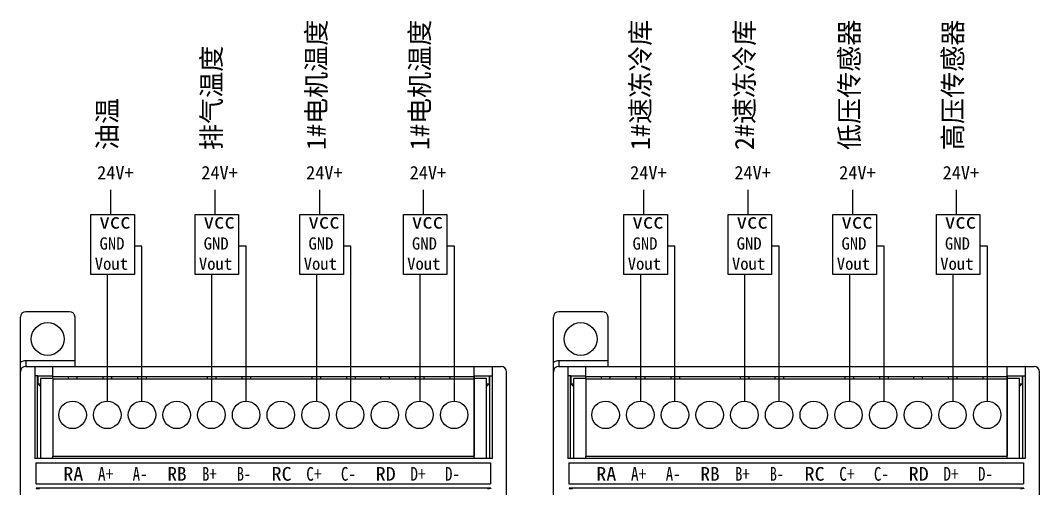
# Model space of a CAD drawing. Extents: x 375 to 979, y 140 to 363.
# Drawn here: x 751.3 to 900.5, y 271.5 to 340.1 of the extents above; entities that cross this region are included whole.
import ezdxf
from ezdxf.enums import TextEntityAlignment as Align

# ---------------------------------------------------------------- set-up
doc = ezdxf.new("R2010")
doc.units = 0
doc.header["$LTSCALE"] = 47.498
doc.header["$MEASUREMENT"] = 0
doc.layers.get('0').update_dxf_attribs({"linetype": 'CONTINUOUS'})
doc.layers.add('文本', color=7, linetype='CONTINUOUS', lineweight=25)

msp = doc.modelspace()

# ---------------------------------------------------------------- linework, layer by layer
for p, q in [((764.51, 311.68), (764.51, 315.27)), ((779.76, 311.68), (779.76, 315.27)), ((795.11, 311.68), (795.11, 315.27)), ((810.26, 311.68), (810.26, 315.27)), ((842.56, 311.68), (842.56, 315.27)), ((857.82, 311.68), (857.82, 315.27)), ((873.17, 311.68), (873.17, 315.27)), ((888.32, 311.68), (888.32, 315.27)), ((764.03, 284.32), (764.03, 302.88)), ((779.29, 284.32), (779.29, 302.88)), ((794.64, 284.32), (794.64, 302.88)), ((809.79, 284.32), (809.79, 302.88)), ((842.09, 284.32), (842.09, 302.88)), ((857.34, 284.32), (857.34, 302.88)), ((872.69, 284.32), (872.69, 302.88)), ((887.84, 284.32), (887.84, 302.88))]:
    msp.add_line(p, q)
at = {"color": 7}
for p, q in [((758.45, 297.42), (752.05, 297.42)), ((836.5, 297.42), (830.1, 297.42)), ((751.25, 210.22), (751.25, 296.62)), ((759.25, 289.42), (759.25, 296.62)), ((829.3, 210.22), (829.3, 296.62)), ((837.3, 289.42), (837.3, 296.62)), ((759.25, 290.22), (752.05, 290.22)), ((752.05, 290.22), (752.05, 289.42)), ((837.3, 290.22), (830.1, 290.22)), ((830.1, 290.22), (830.1, 289.42)), ((752.05, 289.42), (821.65, 289.42)), ((753.35, 289.42), (753.35, 275.92)), ((755.99, 287.6), (755.99, 289.42)), ((817.71, 275.92), (817.71, 289.42)), ((820.35, 289.42), (820.35, 275.92)), ((822.45, 202.22), (822.45, 288.62)), ((830.1, 289.42), (899.7, 289.42)), ((831.4, 289.42), (831.4, 275.92)), ((834.04, 287.6), (834.04, 289.42)), ((895.76, 275.92), (895.76, 289.42)), ((898.4, 289.42), (898.4, 275.92)), ((900.5, 202.22), (900.5, 288.62)), ((753.79, 288.03), (753.35, 288.03)), ((753.75, 275.92), (753.75, 288.03)), ((753.79, 288.02), (753.79, 288.03)), ((753.79, 288.02), (755.99, 288.02)), ((753.81, 288.02), (753.81, 286.85)), ((753.81, 286.85), (754.19, 286.85)), ((753.81, 286.85), (754.19, 286.47)), ((755.99, 287.64), (754.19, 287.64)), ((754.19, 287.64), (754.19, 275.92)), ((755.98, 287.6), (817.7, 287.6)), ((755.98, 287.6), (755.98, 276.27)), ((817.71, 287.89), (755.99, 287.89)), ((758.26, 287.89), (758.26, 287.6)), ((759.53, 287.89), (759.53, 287.6)), ((763.34, 287.89), (763.34, 287.6)), ((764.61, 287.89), (764.61, 287.6)), ((768.42, 287.89), (768.42, 287.6)), ((769.69, 287.89), (769.69, 287.6)), ((778.6, 287.89), (778.6, 287.6)), ((779.87, 287.89), (779.87, 287.6)), ((783.68, 287.89), (783.68, 287.6)), ((784.95, 287.89), (784.95, 287.6)), ((793.95, 287.89), (793.95, 287.6)), ((795.22, 287.89), (795.22, 287.6)), ((799.03, 287.89), (799.03, 287.6)), ((800.3, 287.89), (800.3, 287.6)), ((803.98, 287.89), (803.98, 287.6)), ((805.25, 287.89), (805.25, 287.6)), ((809.06, 287.89), (809.06, 287.6)), ((810.33, 287.89), (810.33, 287.6)), ((814.14, 287.89), (814.14, 287.6)), ((817.7, 287.89), (817.7, 276.27)), ((817.71, 288.02), (819.92, 288.02)), ((819.51, 287.64), (817.71, 287.64)), ((819.51, 275.92), (819.51, 287.64)), ((819.51, 286.85), (819.89, 286.85)), ((819.89, 286.85), (819.51, 286.47)), ((819.89, 288.02), (819.89, 286.85)), ((819.92, 288.03), (820.35, 288.03)), ((819.92, 288.02), (819.92, 288.03)), ((819.95, 288.03), (819.95, 275.92)), ((831.84, 288.03), (831.4, 288.03)), ((831.8, 275.92), (831.8, 288.03)), ((831.84, 288.02), (831.84, 288.03)), ((831.84, 288.02), (834.04, 288.02)), ((831.87, 288.02), (831.87, 286.85)), ((831.87, 286.85), (832.25, 286.85)), ((831.87, 286.85), (832.25, 286.47)), ((834.04, 287.64), (832.25, 287.64)), ((832.25, 287.64), (832.25, 275.92)), ((834.03, 287.6), (895.75, 287.6)), ((834.03, 287.6), (834.03, 276.27)), ((895.76, 287.89), (834.04, 287.89)), ((836.32, 287.89), (836.32, 287.6)), ((837.59, 287.89), (837.59, 287.6)), ((841.4, 287.89), (841.4, 287.6)), ((842.67, 287.89), (842.67, 287.6)), ((846.48, 287.89), (846.48, 287.6)), ((847.75, 287.89), (847.75, 287.6)), ((856.65, 287.89), (856.65, 287.6)), ((857.92, 287.89), (857.92, 287.6)), ((861.73, 287.89), (861.73, 287.6)), ((863, 287.89), (863, 287.6)), ((872, 287.89), (872, 287.6)), ((873.27, 287.89), (873.27, 287.6)), ((877.08, 287.89), (877.08, 287.6)), ((878.35, 287.89), (878.35, 287.6)), ((882.04, 287.89), (882.04, 287.6)), ((883.31, 287.89), (883.31, 287.6)), ((887.12, 287.89), (887.12, 287.6)), ((888.39, 287.89), (888.39, 287.6)), ((892.2, 287.89), (892.2, 287.6)), ((895.75, 287.89), (895.75, 276.27)), ((895.76, 288.02), (897.97, 288.02)), ((897.56, 287.64), (895.76, 287.64)), ((897.56, 275.92), (897.56, 287.64)), ((897.56, 286.85), (897.94, 286.85)), ((897.94, 286.85), (897.56, 286.47)), ((897.94, 288.02), (897.94, 286.85)), ((897.97, 288.03), (898.4, 288.03)), ((897.97, 288.02), (897.97, 288.03)), ((898, 288.03), (898, 275.92)), ((755.98, 276.27), (817.7, 276.27)), ((755.99, 275.92), (755.99, 276.27)), ((834.03, 276.27), (895.75, 276.27)), ((834.04, 275.92), (834.04, 276.27)), ((820.35, 275.92), (753.35, 275.92)), ((753.5, 275.31), (820.1, 275.31)), ((753.5, 275.31), (753.5, 272.22)), ((820.1, 275.31), (820.1, 272.22)), ((898.4, 275.92), (831.4, 275.92)), ((831.55, 275.31), (898.15, 275.31)), ((831.55, 275.31), (831.55, 272.22)), ((898.15, 275.31), (898.15, 272.22)), ((753.5, 272.22), (820.1, 272.22)), ((831.55, 272.22), (898.15, 272.22)), ((820.15, 271.61), (753.55, 271.61)), ((753.55, 271.61), (753.55, 271.53)), ((753.55, 271.55), (753.77, 271.55)), ((753.55, 271.53), (753.77, 271.53)), ((753.77, 271.55), (753.92, 271.55)), ((753.92, 271.53), (753.77, 271.53)), ((753.92, 271.55), (754.02, 271.54)), ((754.02, 271.54), (753.92, 271.53)), ((754.05, 271.54), (754.02, 271.54)), ((754.02, 271.54), (754.05, 271.54)), ((819.65, 271.54), (819.69, 271.54)), ((819.69, 271.54), (819.65, 271.54)), ((819.69, 271.54), (819.79, 271.55)), ((819.79, 271.53), (819.69, 271.54)), ((819.79, 271.55), (819.93, 271.55)), ((819.93, 271.53), (819.79, 271.53)), ((820.15, 271.55), (819.93, 271.55)), ((820.15, 271.53), (819.93, 271.53)), ((820.15, 271.61), (820.15, 271.53)), ((898.2, 271.61), (831.6, 271.61)), ((831.6, 271.61), (831.6, 271.53)), ((831.6, 271.55), (831.82, 271.55)), ((831.6, 271.53), (831.82, 271.53)), ((831.82, 271.55), (831.97, 271.55)), ((831.97, 271.53), (831.82, 271.53)), ((831.97, 271.55), (832.07, 271.54)), ((832.07, 271.54), (831.97, 271.53)), ((832.1, 271.54), (832.07, 271.54)), ((832.07, 271.54), (832.1, 271.54)), ((897.7, 271.54), (897.74, 271.54)), ((897.74, 271.54), (897.7, 271.54)), ((897.74, 271.54), (897.84, 271.55)), ((897.84, 271.53), (897.74, 271.54)), ((897.84, 271.55), (897.98, 271.55)), ((897.98, 271.53), (897.84, 271.53)), ((898.2, 271.55), (897.98, 271.55)), ((898.2, 271.53), (897.98, 271.53)), ((898.2, 271.61), (898.2, 271.53))]:
    msp.add_line(p, q, dxfattribs=at)
for points in [[(761.58, 311.64), (767.95, 311.64), (767.95, 302.88), (761.58, 302.88)], [(776.84, 311.64), (783.2, 311.64), (783.2, 302.88), (776.84, 302.88)], [(792.19, 311.64), (798.55, 311.64), (798.55, 302.88), (792.19, 302.88)], [(807.34, 311.64), (813.7, 311.64), (813.7, 302.88), (807.34, 302.88)], [(839.64, 311.64), (846, 311.64), (846, 302.88), (839.64, 302.88)], [(854.89, 311.64), (861.25, 311.64), (861.25, 302.88), (854.89, 302.88)], [(870.24, 311.64), (876.6, 311.64), (876.6, 302.88), (870.24, 302.88)], [(885.39, 311.64), (891.75, 311.64), (891.75, 302.88), (885.39, 302.88)]]:
    msp.add_lwpolyline(points, close=True)
at = {"flags": 128}
for points in [[(769.06, 284.32), (769.06, 306.99), (767.95, 306.99)], [(784.31, 284.32), (784.31, 306.99), (783.2, 306.99)], [(799.66, 284.32), (799.66, 306.99), (798.55, 306.99)], [(814.81, 284.32), (814.81, 306.99), (813.7, 306.99)], [(847.11, 284.32), (847.11, 306.99), (846, 306.99)], [(862.37, 284.32), (862.37, 306.99), (861.25, 306.99)], [(877.72, 284.32), (877.72, 306.99), (876.6, 306.99)], [(892.87, 284.32), (892.87, 306.99), (891.75, 306.99)]]:
    msp.add_lwpolyline(points, dxfattribs=at)
at = {"color": 7}
for centre, radius in [((755.25, 293.42), 2.4), ((833.3, 293.42), 2.4), ((758.9, 282.31), 2.01), ((763.98, 282.31), 2.01), ((769.06, 282.31), 2.01), ((774.14, 282.31), 2.01), ((779.22, 282.31), 2.01), ((784.3, 282.31), 2.01), ((789.38, 282.31), 2.01), ((794.46, 282.31), 2.01), ((799.54, 282.31), 2.01), ((804.62, 282.31), 2.01), ((809.7, 282.31), 2.01), ((814.78, 282.31), 2.01), ((836.95, 282.31), 2.01), ((842.03, 282.31), 2.01), ((847.11, 282.31), 2.01), ((852.19, 282.31), 2.01), ((857.27, 282.31), 2.01), ((862.35, 282.31), 2.01), ((867.43, 282.31), 2.01), ((872.51, 282.31), 2.01), ((877.59, 282.31), 2.01), ((882.67, 282.31), 2.01), ((887.75, 282.31), 2.01), ((892.83, 282.31), 2.01)]:
    msp.add_circle(centre, radius, dxfattribs=at)
for centre, radius, start, end in [((752.05, 296.62), 0.8, 90, 180), ((758.45, 296.62), 0.8, 0, 90), ((830.1, 296.62), 0.8, 90, 180), ((836.5, 296.62), 0.8, 0, 90), ((752.05, 288.62), 1.6, 90, 120), ((830.1, 288.62), 1.6, 90, 120), ((752.05, 288.62), 0.8, 90, 180), ((821.65, 288.62), 0.8, 0, 90), ((830.1, 288.62), 0.8, 90, 180), ((899.7, 288.62), 0.8, 0, 90)]:
    msp.add_arc(centre, radius, start, end, dxfattribs=at)

# ---------------------------------------------------------------- texts
at = {"color": 7, "linetype": 'ByBlock'}
for s, width, p, p2 in [('RA', 0.88125, (757.53, 272.68), (760.47, 272.68)), ('A+', 0.675, (762.61, 272.68), (764.86, 272.68)), ('A-', 0.65625, (767.69, 272.68), (769.88, 272.68)), ('RB', 0.84375, (772.78, 272.68), (775.59, 272.68)), ('B+', 0.6375, (777.86, 272.68), (779.99, 272.68)), ('B-', 0.61875, (782.95, 272.68), (785.01, 272.68)), ('RC', 0.88125, (788.03, 272.68), (790.97, 272.68)), ('C+', 0.675, (793.11, 272.68), (795.36, 272.68)), ('C-', 0.65625, (798.19, 272.68), (800.38, 272.68)), ('RD', 0.88125, (803.27, 272.68), (806.21, 272.68)), ('D+', 0.675, (808.35, 272.68), (810.6, 272.68)), ('D-', 0.65625, (813.43, 272.68), (815.62, 272.68)), ('RA', 0.88125, (835.58, 272.68), (838.52, 272.68)), ('A+', 0.675, (840.66, 272.68), (842.91, 272.68)), ('A-', 0.65625, (845.75, 272.68), (847.94, 272.68)), ('RB', 0.84375, (850.83, 272.68), (853.65, 272.68)), ('B+', 0.6375, (855.91, 272.68), (858.04, 272.68)), ('B-', 0.61875, (861, 272.68), (863.06, 272.68)), ('RC', 0.88125, (866.08, 272.68), (869.02, 272.68)), ('C+', 0.675, (871.16, 272.68), (873.41, 272.68)), ('C-', 0.65625, (876.24, 272.68), (878.43, 272.68)), ('RD', 0.88125, (881.32, 272.68), (884.26, 272.68)), ('D+', 0.675, (886.4, 272.68), (888.65, 272.68)), ('D-', 0.65625, (891.48, 272.68), (893.67, 272.68))]:
    msp.add_text(s, height=2.002, dxfattribs=dict(at, width=width)).set_placement(p, p2, align=Align.FIT)
at = {"layer": '文本', "linetype": 'Continuous', "lineweight": 25, "char_height": 2.8, "attachment_point": 1, "rotation": 90}
for s, insert in [('{\\fSimHei|b0|i0|c134|p34;1#电机温度}', (793.18, 321.07)), ('{\\fSimHei|b0|i0|c134|p34;1#电机温度}', (808.33, 321.07)), ('{\\fSimHei|b0|i0|c134|p34;1#速冻冷库}', (840.63, 321.07)), ('{\\fSimHei|b0|i0|c134|p34;2#速冻冷库}', (855.88, 321.07)), ('{\\fSimHei|b0|i0|c134|p34;低压传感器}', (871.24, 321.07)), ('{\\fSimHei|b0|i0|c134|p34;高压传感器}', (886.39, 321.07)), ('{\\fSimHei|b0|i0|c134|p34;排气温度}', (777.83, 321.07)), ('{\\fSimHei|b0|i0|c134|p34;油温}', (762.58, 321.07))]:
    msp.add_mtext(s, dxfattribs=dict(at, insert=insert))
at = {"layer": '文本', "linetype": 'Continuous', "lineweight": 25, "attachment_point": 1}
for s, insert, char_height in [('{\\fSimHei|b0|i0|c134|p34;24V+}', (762.49, 318.75), 1.9656), ('{\\fSimHei|b0|i0|c134|p34;24V+}', (777.74, 318.75), 1.9656), ('{\\fSimHei|b0|i0|c134|p34;24V+}', (793.09, 318.75), 1.9656), ('{\\fSimHei|b0|i0|c134|p34;24V+}', (808.25, 318.75), 1.9656), ('{\\fSimHei|b0|i0|c134|p34;24V+}', (840.54, 318.75), 1.9656), ('{\\fSimHei|b0|i0|c134|p34;24V+}', (855.8, 318.75), 1.9656), ('{\\fSimHei|b0|i0|c134|p34;24V+}', (871.15, 318.75), 1.9656), ('{\\fSimHei|b0|i0|c134|p34;24V+}', (886.3, 318.75), 1.9656), ('{\\fSimHei|b0|i0|c134|p34;vcc}', (762.82, 311.82), 2.24), ('{\\fSimHei|b0|i0|c134|p34;vcc}', (778.08, 311.82), 2.24), ('{\\fSimHei|b0|i0|c134|p34;vcc}', (793.43, 311.82), 2.24), ('{\\fSimHei|b0|i0|c134|p34;vcc}', (808.58, 311.82), 2.24), ('{\\fSimHei|b0|i0|c134|p34;vcc}', (840.87, 311.82), 2.24), ('{\\fSimHei|b0|i0|c134|p34;vcc}', (856.13, 311.82), 2.24), ('{\\fSimHei|b0|i0|c134|p34;vcc}', (871.48, 311.82), 2.24), ('{\\fSimHei|b0|i0|c134|p34;vcc}', (886.63, 311.82), 2.24), ('{\\fSimHei|b0|i0|c134|p34;GND}', (762.84, 308.3), 1.792), ('{\\fSimHei|b0|i0|c134|p34;GND}', (778.09, 308.3), 1.792), ('{\\fSimHei|b0|i0|c134|p34;GND}', (793.44, 308.3), 1.792), ('{\\fSimHei|b0|i0|c134|p34;GND}', (808.59, 308.3), 1.792), ('{\\fSimHei|b0|i0|c134|p34;GND}', (840.89, 308.3), 1.792), ('{\\fSimHei|b0|i0|c134|p34;GND}', (856.14, 308.3), 1.792), ('{\\fSimHei|b0|i0|c134|p34;GND}', (871.49, 308.3), 1.792), ('{\\fSimHei|b0|i0|c134|p34;GND}', (886.64, 308.3), 1.792), ('{\\fSimHei|b0|i0|c134|p34;Vout}', (762.14, 305.34), 1.792), ('{\\fSimHei|b0|i0|c134|p34;Vout}', (777.39, 305.34), 1.792), ('{\\fSimHei|b0|i0|c134|p34;Vout}', (792.74, 305.34), 1.792), ('{\\fSimHei|b0|i0|c134|p34;Vout}', (807.89, 305.34), 1.792), ('{\\fSimHei|b0|i0|c134|p34;Vout}', (840.19, 305.34), 1.792), ('{\\fSimHei|b0|i0|c134|p34;Vout}', (855.45, 305.34), 1.792), ('{\\fSimHei|b0|i0|c134|p34;Vout}', (870.8, 305.34), 1.792), ('{\\fSimHei|b0|i0|c134|p34;Vout}', (885.95, 305.34), 1.792)]:
    msp.add_mtext(s, dxfattribs=dict(at, insert=insert, char_height=char_height))

doc.saveas('drawing.dxf')
